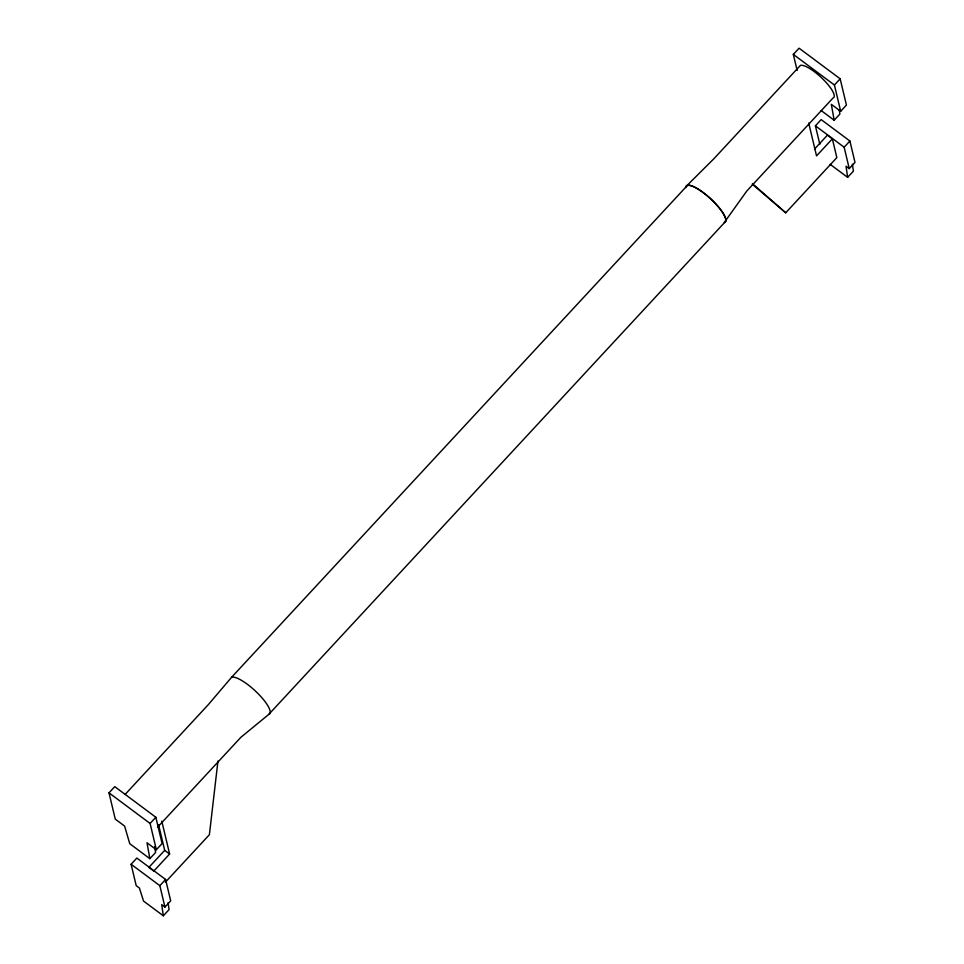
<?xml version="1.0" encoding="UTF-8"?>
<svg xmlns="http://www.w3.org/2000/svg" width="964" height="964" viewBox="0 0 964 964"><rect width="100%" height="100%" fill="white"/><g stroke="black" fill="none" stroke-linecap="round" stroke-linejoin="round"><path stroke-width="1.45" d="M217.948 761.042L209.393 834.704L165.434 882.144M687.332 185.498L231.601 677.282L208.248 704.72L125.043 794.517M149.854 858.671L129.754 843.705L124.609 826.088L115.27 819.135L109.004 792.842L114.752 786.648L155.843 817.255L162.109 843.536L156.361 849.742L147.01 842.777L149.854 858.671L155.602 852.465L154.565 846.681M797.156 70.468L793.324 54.406L799.072 48.2L840.162 78.807L846.428 105.088L840.68 111.294L831.342 104.341L834.173 120.223L839.921 114.017L839.15 109.691M156.361 849.742L150.095 823.461L155.843 817.255M840.68 111.294L834.414 85.013L840.162 78.807M157.638 827.124L240.855 737.327L268.727 714.445L724.458 222.66A26.51 7.11 42.8 0 0 710.082 198.271A26.51 7.11 42.8 0 0 685.862 187.534M163.326 915.8L143.552 901.075L139.406 888.037L136.201 885.651L131.104 864.262L136.852 858.056L165.603 879.469L170.688 900.858L164.94 907.064L161.711 904.654L163.326 915.8L169.074 909.594L168.073 902.629M819.822 144.335L815.399 125.814L821.159 119.608L849.899 141.021L854.996 162.398L849.248 168.604L846.043 166.218L847.645 177.352L853.393 171.158L852.393 164.193M158.554 824.618L164.687 850.344L148.866 867.407L153.806 871.082L169.616 854.008L161.783 821.147M814.58 149.022L827.425 135.165L832.366 138.828L836.836 157.626L785.72 212.791L752.209 184.1M832.366 138.828L816.544 155.903L808.712 123.031M164.94 907.064L159.843 885.675L165.603 879.469M849.248 168.604L844.151 147.227L849.899 141.021M687.151 185.365L714.119 158.506L800.373 65.419A23.269 6.242 42.8 0 1 823.256 79.434A23.269 6.242 42.8 0 1 832.98 98.039L746.726 191.113L724.277 222.527A26.51 7.11 42.8 0 0 709.902 198.138A26.51 7.11 42.8 0 0 685.693 187.402M793.324 54.406L834.414 85.013M821.171 110.547L834.173 120.223M815.399 125.814L844.151 147.227M830.197 164.362L847.645 177.352M109.004 792.842L150.095 823.461M164.687 850.344L169.616 854.008M131.104 864.262L159.843 885.675M752.739 183.931L785.72 212.791M231.601 677.282A26.51 7.11 42.8 0 1 257.701 693.249A26.51 7.11 42.8 0 1 268.727 714.445"/></g></svg>
